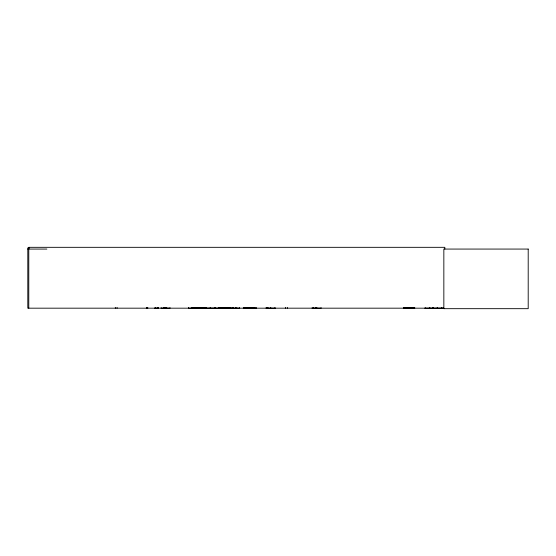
<?xml version="1.0" encoding="UTF-8"?>
<svg xmlns="http://www.w3.org/2000/svg" width="556" height="556" viewBox="0 0 556 556"><rect width="100%" height="100%" fill="white"/><g stroke="black" fill="none" stroke-linecap="round" stroke-linejoin="round"><path stroke-width="0.83" d="M188.533 307.683L188.533 308.177L214.831 308.052M197.47 308.156L197.533 307.683M275.005 308.177L275.011 307.683L275.067 308.177L266.067 308.156L266.067 307.683M321.125 307.683L321.118 308.177L312.187 308.156M188.56 308.1L188.588 307.683M312.18 308.114L312.18 307.683M424.923 308.177L443.709 308.114M233.138 308.052L233.047 307.725M243.313 308.177L256.58 308.128M158.099 308.114L158.154 307.725M146.332 308.156L146.708 307.725M219.947 308.1L219.905 307.725M226.681 308.114L226.73 307.725L226.772 308.177M243.618 308.114L243.667 307.725L243.716 308.177M248.803 308.114L248.852 307.725L248.907 308.177M154.77 308.114L158.154 308.052M155.082 308.114L155.145 307.725L155.2 308.177M29.537 247.948L27.8 247.948L27.8 308.177L443.952 308.177M27.8 249.067L46.871 249.067M195.358 307.788L206.491 307.788M219.398 307.788L230.525 307.788M243.813 307.788L254.947 307.788M403.6 307.788L414.734 307.788M195.337 307.948L206.512 307.948M219.377 307.948L230.552 307.934M243.792 307.948L254.968 307.948M403.58 307.948L414.755 307.934M239.761 308.156L215.394 308.114L215.332 307.683M403.593 308.142L414.748 308.142M166.751 308.114L166.689 307.725M164.048 308.114L164.138 307.558M163.735 308.114L163.679 307.725M437.516 308.1L437.475 307.683M223.109 308.114L223.081 307.725M444.821 249.067L444.821 247.323L28.78 247.323L28.78 308.177M441.832 307.558L441.832 308.177M441.52 307.558L441.52 308.177M437.204 307.683L437.204 308.177M433.277 307.558L433.277 308.177M433.006 307.558L433.006 308.177M432.804 307.683L432.804 308.177M429.844 307.683L429.844 308.177M429.642 307.558L429.642 308.177M429.378 307.558L429.378 308.177M425.18 307.683L425.18 308.177M316.802 307.558L316.816 308.177M316.489 307.558L316.503 308.177M315.412 307.433L315.412 308.177M313.674 307.433L313.674 308.177M287.348 307.433L287.348 308.177M285.603 307.433L285.603 308.177M270.744 307.558L270.702 308.177M270.431 307.558L270.431 308.177M270.39 307.558L270.39 308.177M267.902 307.683L267.902 308.177M267.846 307.683L267.846 308.177M266.88 307.558L266.88 308.177M256.191 307.683L256.191 308.177M252.876 307.558L252.876 308.177M252.695 307.558L252.695 308.177M250.999 307.683L250.999 308.177M247.211 307.558L247.211 308.177M247.031 307.558L247.031 308.177M239.414 307.683L239.414 308.177M236.773 307.683L236.773 308.177M235.626 307.558L235.626 308.177M235.403 307.558L235.403 308.177M233.179 307.683L233.179 308.177M233.006 307.683L233.006 308.177M232.457 307.558L232.457 308.177M232.144 307.558L232.144 308.177M230.782 307.558L230.782 308.177M230.559 307.558L230.559 308.177M227.828 307.683L227.828 308.177M223.046 307.683L223.046 308.177M220.989 307.558L220.989 308.177M220.023 307.683L219.967 308.177M218.821 307.558L218.821 308.177M218.557 307.558L218.557 308.177M214.831 307.683L214.831 308.177M210.515 307.558L210.515 308.177M210.21 307.558L210.21 308.177M205.894 307.683L205.894 308.177M199.111 307.683L199.111 308.177M195.886 307.558L195.886 308.177M195.622 307.558L195.622 308.177M193.683 307.558L193.683 308.177M193.238 307.558L193.189 308.177M193.168 307.558L193.168 308.177M192.925 307.558L192.856 308.177M191.396 307.683L191.396 308.177M170.039 307.683L170.032 308.177L161.094 308.156L161.094 307.683M166.633 307.683L166.633 308.177M166.383 307.433L166.383 308.177M165.716 307.558L165.73 308.177M165.403 307.558L165.417 308.177M164.757 307.433L164.757 308.177M164.645 307.433L164.645 308.177M164.242 307.558L164.242 308.177M163.617 307.683L163.617 308.177M158.217 307.683L158.217 308.177M157.695 307.558L157.695 308.177M157.591 307.558L157.591 308.177M147.792 307.558L147.792 308.177M146.874 307.433L146.874 308.177M146.826 307.683L146.77 308.177M117.066 307.433L117.066 308.177M115.328 307.433L115.328 308.177M528.2 249.067L443.841 249.067L443.841 308.677L528.2 308.677L528.2 249.067M194.704 308.177L194.704 307.683L194.649 308.177"/></g></svg>
